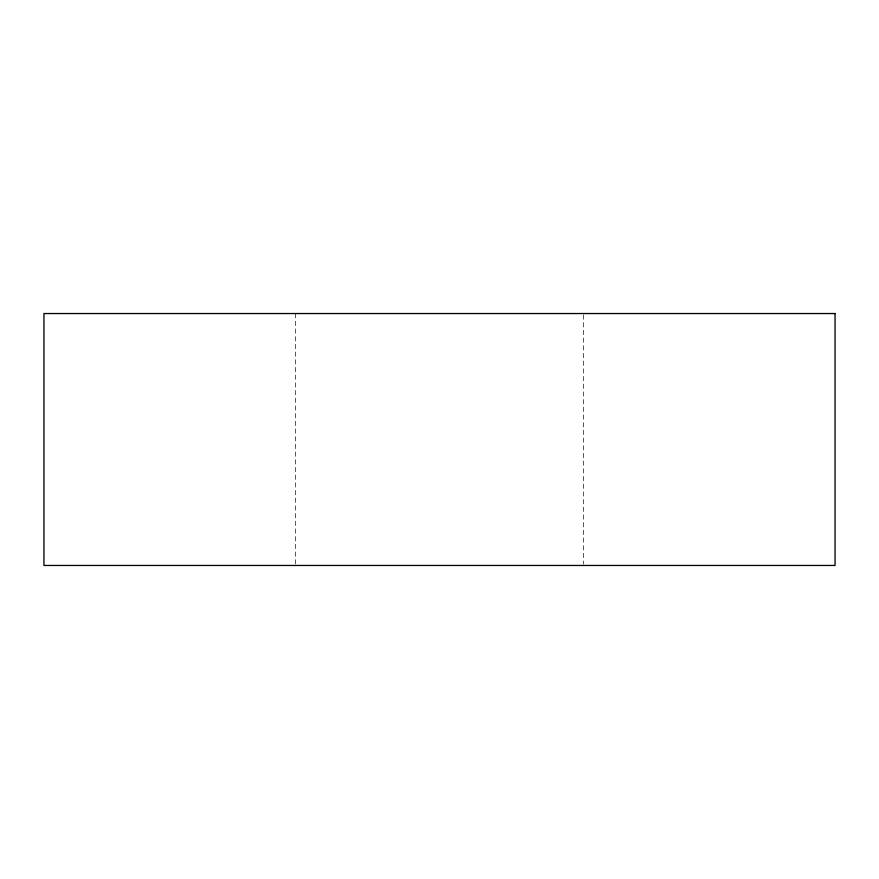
<?xml version="1.0" encoding="UTF-8"?>
<svg xmlns="http://www.w3.org/2000/svg" width="879" height="879" viewBox="0 0 879 879"><rect width="100%" height="100%" fill="white"/><g stroke="black" fill="none" stroke-linecap="round" stroke-linejoin="round"><path stroke-width="0.66" stroke-dasharray="4.39 3.3" d="M583.458 314.902L583.458 564.098M295.542 313.539L295.542 564.098"/><path stroke-width="1.32" d="M835.05 313.539L43.95 313.539L43.95 565.461L835.05 565.461L835.05 313.539"/></g></svg>
